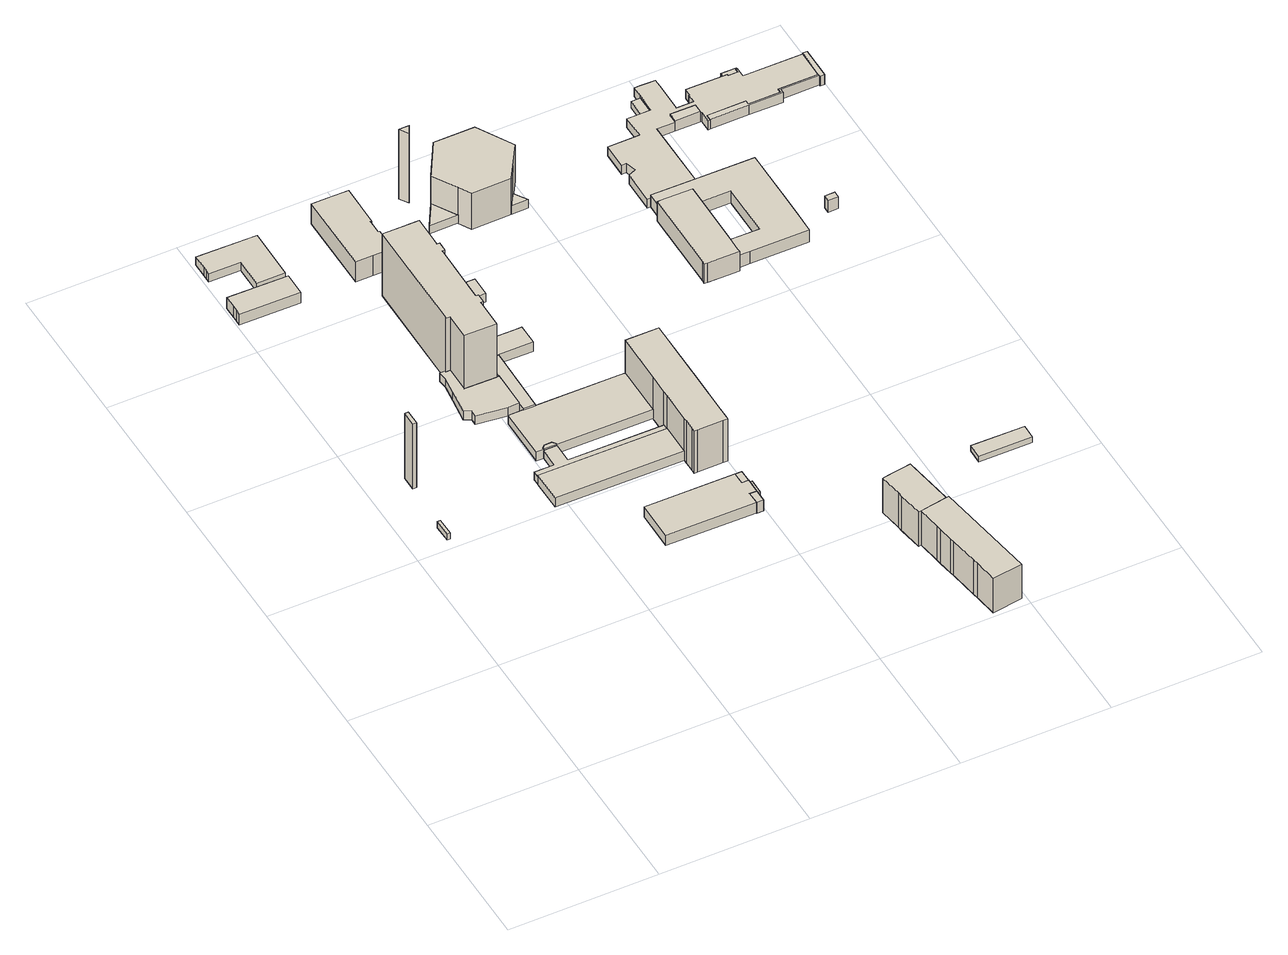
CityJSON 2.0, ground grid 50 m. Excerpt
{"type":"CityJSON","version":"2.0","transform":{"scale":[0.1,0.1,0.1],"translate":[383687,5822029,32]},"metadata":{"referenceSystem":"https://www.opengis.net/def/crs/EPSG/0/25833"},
"CityObjects":{
"building1":{"type":"Building","attributes":{"Gemeindeschluessel":"11000004","BezugspunktDach":"2200","function":"51009_1610","measuredHeight":2.51,"storeysAboveGround":0},"address":[{"country":"Germany","locality":"Berlin"}],"geometry":[{"type":"Solid","lod":"1","boundaries":[[[[0,1,2,3]],[[4,5,6,7]],[[4,7,3,2]],[[5,4,2,1]],[[6,5,1,0]],[[7,6,0,3]]]]}]},
"building2":{"type":"Building","attributes":{"Gemeindeschluessel":"11000004","BezugspunktDach":"2200","function":"51009_1610","measuredHeight":26.26,"storeysAboveGround":0},"address":[{"country":"Germany","locality":"Berlin"}],"geometry":[{"type":"Solid","lod":"1","boundaries":[[[[8,9,10,11]],[[12,13,14,15]],[[12,15,11,10]],[[13,12,10,9]],[[14,13,9,8]],[[15,14,8,11]]]]}]},
"building3":{"type":"Building","attributes":{"Gemeindeschluessel":"11000004","BezugspunktDach":"2200","function":"31001_3044","measuredHeight":4.3,"storeysAboveGround":1},"address":[{"country":"Germany","locality":"Berlin","thoroughfareNumber":"3 (1)","thoroughfareName":"Toeplerstraße"}],"geometry":[{"type":"Solid","lod":"1","boundaries":[[[[16,17,18,19,20,21]],[[22,23,24,25,26,27]],[[22,27,21,20]],[[23,22,20,19]],[[24,23,19,18]],[[25,24,18,17]],[[26,25,17,16]],[[27,26,16,21]]]]}]},
"building4":{"type":"Building","attributes":{"Gemeindeschluessel":"11000004","BezugspunktDach":"2200","function":"31001_3044","measuredHeight":3.33,"storeysAboveGround":1},"address":[{"country":"Germany","locality":"Berlin","thoroughfareNumber":"3","thoroughfareName":"Toeplerstraße"}],"geometry":[{"type":"Solid","lod":"1","boundaries":[[[[28,29,30,31,32,33,34,35]],[[36,37,38,39,40,41,42,43]],[[36,43,35,34]],[[37,36,34,33]],[[38,37,33,32]],[[39,38,32,31]],[[40,39,31,30]],[[41,40,30,29]],[[42,41,29,28]],[[43,42,28,35]]]]}]},
"building5":{"type":"Building","attributes":{"Gemeindeschluessel":"11000004","function":"31001_1120"},"address":[{"country":"Germany","locality":"Berlin","thoroughfareNumber":"21, 23","thoroughfareName":"Halemweg"}],"children":["building5-1","building5-2"]},
"building5-1":{"type":"BuildingPart","attributes":{"BezugspunktDach":"2200","measuredHeight":25.02,"storeysAboveGround":8},"parents":["building5"],"geometry":[{"type":"MultiSurface","lod":"1","boundaries":[[[44,45,46,47,48,49,50,51,52,53,54,55,56,57,58,59,60]],[[61,62,63,64,65,66,67,68,69,70,71,72,73,74,75,76,77]],[[78,79,80,81,61,77,60,59]],[[62,61,59,58]],[[63,62,58,57]],[[64,63,57,56]],[[65,64,56,55]],[[66,65,55,54]],[[67,66,54,53]],[[68,67,53,52]],[[69,68,52,51]],[[70,69,51,50]],[[71,70,50,49]],[[72,71,49,48]],[[73,72,48,47]],[[74,73,47,46]],[[82,83,84,46,45]],[[75,74,85,86,87]],[[88,83,87,89,76,75,45,44]],[[90,79,88,44,60]],[[77,76,91,89,80]],[[81,80,79,78]],[[87,86,85,84,83,82]],[[89,87,83,88]],[[80,89,91,88,79,90]]]}]},
"building5-2":{"type":"BuildingPart","attributes":{"BezugspunktDach":"2200","measuredHeight":3.59,"storeysAboveGround":8},"parents":["building5"],"geometry":[{"type":"MultiSurface","lod":"1","boundaries":[[[92,93,94,95,96,84,83,88,79,78,97,98,99,100]],[[101,102,103,81,80,89,87,86,104,105,106,107,108,109]],[[101,109,100,99]],[[102,101,99,98]],[[103,102,98,97]],[[81,103,97,78]],[[104,86,84,96]],[[105,104,96,95]],[[106,105,95,94]],[[107,106,94,93]],[[108,107,93,92]],[[109,108,92,100]],[[80,81,78,79]],[[89,80,79,88]],[[87,89,110,88,83]],[[87,83,84,86]]]}]},
"building6":{"type":"Building","attributes":{"Gemeindeschluessel":"11000004","BezugspunktDach":"2200","function":"51009_1610","measuredHeight":3.27,"storeysAboveGround":0},"address":[{"country":"Germany","locality":"Berlin"}],"geometry":[{"type":"Solid","lod":"1","boundaries":[[[[111,112,113,114,115,116,117,118]],[[119,120,121,122,123,124,125,126]],[[119,126,118,117]],[[120,119,117,116]],[[121,120,116,115]],[[122,121,115,114]],[[123,122,114,113]],[[124,123,113,112]],[[125,124,112,111]],[[126,125,111,118]]]]}]},
"building7":{"type":"Building","attributes":{"Gemeindeschluessel":"11000004","BezugspunktDach":"2200","function":"31001_3094","measuredHeight":4.18,"storeysAboveGround":1},"address":[{"country":"Germany","locality":"Berlin","thoroughfareNumber":"45","thoroughfareName":"Halemweg"}],"geometry":[{"type":"Solid","lod":"1","boundaries":[[[[127,128,129,130,131,132,133,134]],[[135,136,137,138,139,140,141,142]],[[135,142,134,133]],[[136,135,133,132]],[[137,136,132,131]],[[138,137,131,130]],[[139,138,130,129]],[[140,139,129,128]],[[141,140,128,127]],[[142,141,127,134]]]]}]},
"building8":{"type":"Building","attributes":{"Gemeindeschluessel":"11000004","BezugspunktDach":"2200","function":"51009_1610","measuredHeight":3.64,"storeysAboveGround":0},"address":[{"country":"Germany","locality":"Berlin"}],"geometry":[{"type":"Solid","lod":"1","boundaries":[[[[143,144,145,146,147,148,149,150,151,152,153,154,155,156,157,158,159,160,161,162,163,164]],[[165,166,167,168,169,170,171,172,173,174,175,176,177,178,179,180,181,182,183,184,185,186]],[[165,186,164,163]],[[166,165,163,162]],[[167,166,162,161]],[[168,167,161,160]],[[169,168,160,159]],[[170,169,159,158]],[[171,170,158,157]],[[172,171,157,156]],[[173,172,156,155]],[[174,173,155,154]],[[175,174,154,153]],[[176,175,153,152]],[[177,176,152,151]],[[178,177,151,150]],[[179,178,150,149]],[[180,179,149,148]],[[181,180,148,147]],[[182,181,147,146]],[[183,182,146,145]],[[184,183,145,144]],[[185,184,144,143]],[[186,185,143,164]]]]}]},
"building9":{"type":"Building","attributes":{"Gemeindeschluessel":"11000004","function":"31001_2020"},"address":[{"country":"Germany","locality":"Berlin","thoroughfareNumber":"17, 19","thoroughfareName":"Halemweg"}],"children":["building9-1","building9-2","building9-3","building9-4"]},
"building9-1":{"type":"BuildingPart","attributes":{"BezugspunktDach":"2200","measuredHeight":17.11,"storeysAboveGround":5},"parents":["building9"],"geometry":[{"type":"MultiSurface","lod":"1","boundaries":[[[187,188,189,190,191,192,193,194,195,196,197,198,199,200,201,202]],[[203,204,205,206,207,208,209,210,211,212,213,214,215,216,217,218]],[[203,218,202,201]],[[204,203,201,200]],[[205,204,200,199]],[[219,220,221,222,223,206,205,199,198]],[[207,206,198,197]],[[208,207,197,196]],[[209,208,224,225,226,227,196,195]],[[210,209,195,194]],[[211,210,194,193]],[[212,211,193,192]],[[213,212,192,191]],[[214,213,191,190]],[[215,214,190,189]],[[216,215,189,188]],[[217,216,188,187]],[[218,217,187,202]],[[223,222,221,220,219]],[[227,226,225,224]]]}]},
"building9-2":{"type":"BuildingPart","attributes":{"BezugspunktDach":"2200","measuredHeight":3.69,"storeysAboveGround":5},"parents":["building9"],"geometry":[{"type":"Solid","lod":"1","boundaries":[[[[220,219,228,229]],[[230,222,221,231]],[[230,231,229,228]],[[222,230,228,219]],[[231,221,220,229]],[[221,222,219,220]]]]}]},
"building9-3":{"type":"BuildingPart","attributes":{"BezugspunktDach":"2200","measuredHeight":3.6,"storeysAboveGround":5},"parents":["building9"],"geometry":[{"type":"MultiSurface","lod":"1","boundaries":[[[232,233,234,235,236,237,227,226,238,239,240,241,242]],[[243,244,245,246,225,224,122,247,248,249,250,121,251]],[[243,251,242,241]],[[244,243,241,240]],[[245,244,240,239]],[[246,245,239,238]],[[225,246,238,226]],[[122,224,227,237]],[[247,122,252,253,236]],[[248,247,253,254,235]],[[249,248,254,255,234]],[[250,249,255,256]],[[121,250,233,256,257]],[[251,121,232,242]],[[225,226,227,224]],[[258,237,236,253,252]],[[236,235,254,253]],[[235,234,255,254]],[[256,255,259,234,233]],[[257,256,233,232]]]}]},
"building9-4":{"type":"BuildingPart","attributes":{"BezugspunktDach":"2200","measuredHeight":3.65,"storeysAboveGround":5},"parents":["building9"],"geometry":[{"type":"MultiSurface","lod":"1","boundaries":[[[260,261,262,263,264,265]],[[256,255,254,253,252,257]],[[256,233,232,257,265,264]],[[234,233,256,264,263]],[[266,235,234,255,263,262]],[[253,236,235,254,262,261]],[[237,236,253,261,260]],[[257,252,260,265]],[[257,232,233,256]],[[255,256,233,234]],[[254,255,234,235,266]],[[254,235,236,253]],[[252,253,236,237]]]}]},
"building10":{"type":"Building","attributes":{"Gemeindeschluessel":"11000004","BezugspunktDach":"2200","function":"31001_3044","measuredHeight":9.24,"storeysAboveGround":2},"address":[{"country":"Germany","locality":"Berlin","thoroughfareNumber":"1","thoroughfareName":"Toeplerstraße"}],"geometry":[{"type":"Solid","lod":"1","boundaries":[[[[267,268,269,270,271,272,273,274,275,276]],[[277,278,279,280,281,282,283,284,285,286]],[[277,286,276,275]],[[278,277,275,274]],[[279,278,274,273]],[[280,279,273,272]],[[281,280,272,271]],[[282,281,271,270]],[[283,282,270,269]],[[284,283,269,268]],[[285,284,268,267]],[[286,285,267,276]]]]}]},
"building11":{"type":"Building","attributes":{"Gemeindeschluessel":"11000004","BezugspunktDach":"2200","function":"31001_2054","measuredHeight":3.65,"storeysAboveGround":1},"address":[{"country":"Germany","locality":"Berlin","thoroughfareNumber":"21 (3)","thoroughfareName":"Halemweg"}],"geometry":[{"type":"Solid","lod":"1","boundaries":[[[[287,288,289,290,291]],[[292,293,294,295,296]],[[292,296,291,290]],[[293,292,290,289]],[[294,293,289,288]],[[295,294,288,287]],[[296,295,287,291]]]]}]},
"building12":{"type":"Building","attributes":{"Gemeindeschluessel":"11000004","BezugspunktDach":"2200","function":"51009_1610","measuredHeight":4.28,"storeysAboveGround":0},"address":[{"country":"Germany","locality":"Berlin"}],"geometry":[{"type":"Solid","lod":"1","boundaries":[[[[297,129,128,127]],[[298,299,300,301]],[[298,301,127,128]],[[299,298,128,129]],[[300,299,129,297]],[[301,300,297,127]]]]}]},
"building13":{"type":"Building","attributes":{"Gemeindeschluessel":"11000004","BezugspunktDach":"2200","function":"31001_2054","measuredHeight":3.47,"storeysAboveGround":1},"address":[{"country":"Germany","locality":"Berlin","thoroughfareNumber":"21 (2)","thoroughfareName":"Halemweg"}],"geometry":[{"type":"Solid","lod":"1","boundaries":[[[[302,303,160,159]],[[304,305,306,307]],[[304,307,159,160]],[[305,304,160,303]],[[306,305,303,302]],[[307,306,302,159]]]]}]},
"building14":{"type":"Building","attributes":{"Gemeindeschluessel":"11000004","BezugspunktDach":"2200","function":"51009_1610","measuredHeight":4.05,"storeysAboveGround":0},"address":[{"country":"Germany","locality":"Berlin"}],"geometry":[{"type":"Solid","lod":"1","boundaries":[[[[308,309,310,311]],[[136,312,138,137]],[[136,137,311,310]],[[312,136,310,309]],[[138,312,309,308]],[[137,138,308,311]]]]}]},
"building15":{"type":"Building","attributes":{"Gemeindeschluessel":"11000004","BezugspunktDach":"2200","function":"51009_1610","measuredHeight":3.28,"storeysAboveGround":0},"address":[{"country":"Germany","locality":"Berlin"}],"geometry":[{"type":"Solid","lod":"1","boundaries":[[[[313,314,315,316]],[[138,317,318,139]],[[138,139,316,315]],[[317,138,315,314]],[[318,317,314,313]],[[139,318,313,316]]]]}]},
"building16":{"type":"Building","attributes":{"Gemeindeschluessel":"11000004","BezugspunktDach":"2200","function":"31001_3040","measuredHeight":28.18,"storeysAboveGround":6},"address":[{"country":"Germany","locality":"Berlin","thoroughfareNumber":"25 (1)","thoroughfareName":"Halemweg"}],"geometry":[{"type":"Solid","lod":"1","boundaries":[[[[319,320,321,322,323]],[[324,325,326,327,328]],[[324,328,323,322]],[[325,324,322,321]],[[326,325,321,320]],[[327,326,320,319]],[[328,327,319,323]]]]}]},
"building17":{"type":"Building","attributes":{"Gemeindeschluessel":"11000004","function":"31001_1010"},"address":[{"country":"Germany","locality":"Berlin","thoroughfareNumber":"10, 12, 8","thoroughfareName":"Halemweg"}],"children":["building17-1","building17-2"]},
"building17-1":{"type":"BuildingPart","attributes":{"BezugspunktDach":"2200","measuredHeight":14.31,"storeysAboveGround":4},"parents":["building17"],"geometry":[{"type":"MultiSurface","lod":"1","boundaries":[[[329,330,331,332,333,334,335,336,337,338,339,340]],[[341,342,343,344,345,346,347,348,349,350,351,352]],[[343,342,338,337]],[[344,343,337,336]],[[345,344,336,335]],[[346,345,335,334]],[[347,346,334,333]],[[348,347,333,332]],[[349,348,332,331]],[[350,349,331,330]],[[351,350,330,329]],[[352,351,329,340]],[[341,353,354,339]],[[340,354,353,352]],[[355,342,356,341,339,338]]]}]},
"building17-2":{"type":"BuildingPart","attributes":{"BezugspunktDach":"2200","measuredHeight":14.34,"storeysAboveGround":4},"parents":["building17"],"geometry":[{"type":"MultiSurface","lod":"1","boundaries":[[[357,358,359,340,354,338,360,361,362,363]],[[364,365,366,342,353,352,367,368,369,370]],[[364,370,363,362]],[[365,364,362,361]],[[366,365,361,360]],[[342,366,360,338]],[[339,338,354]],[[371,342,341]],[[354,353,354,340]],[[367,352,340,359]],[[368,367,359,358]],[[369,368,358,357]],[[370,369,357,363]],[[353,371,341,339,354]],[[341,342,338,339]],[[352,353,354,340]]]}]},
"building18":{"type":"Building","attributes":{"name":"Sühne-Christi-Kirche","Gemeindeschluessel":"11000004","function":"31001_3041"},"address":[{"country":"Germany","locality":"Berlin","thoroughfareNumber":"25","thoroughfareName":"Halemweg"}],"children":["building18-1","building18-2","building18-3"]},
"building18-1":{"type":"BuildingPart","attributes":{"BezugspunktDach":"2200","measuredHeight":14.65,"storeysAboveGround":4},"parents":["building18"],"geometry":[{"type":"MultiSurface","lod":"1","boundaries":[[[372,373,374,375,376,377,378,379]],[[380,381,382,383,384,385,386,387]],[[380,387,379,378]],[[381,380,378,377]],[[382,381,377,376]],[[383,382,376,375]],[[384,383,375,374]],[[385,384,374,373]],[[386,385,373,372]],[[388,389,372,379]],[[387,386,390,391]],[[391,390,389,388]]]}]},
"building18-2":{"type":"BuildingPart","attributes":{"BezugspunktDach":"2200","measuredHeight":3.4,"storeysAboveGround":4},"parents":["building18"],"geometry":[{"type":"Solid","lod":"1","boundaries":[[[[392,393,394]],[[383,395,384]],[[395,383,393,392]],[[384,395,392,394]],[[383,384,394,393]]]]}]},
"building18-3":{"type":"BuildingPart","attributes":{"BezugspunktDach":"2200","measuredHeight":3.22,"storeysAboveGround":4},"parents":["building18"],"geometry":[{"type":"Solid","lod":"1","boundaries":[[[[389,388,396]],[[391,390,397]],[[391,397,396,388]],[[397,390,389,396]],[[390,391,388,389]]]]}]},
"building19":{"type":"Building","attributes":{"Gemeindeschluessel":"11000004","BezugspunktDach":"2200","function":"31001_2460","measuredHeight":2.21,"storeysAboveGround":1},"address":[{"country":"Germany","locality":"Berlin","thoroughfareNumber":"8 (1)","thoroughfareName":"Halemweg"}],"geometry":[{"type":"Solid","lod":"1","boundaries":[[[[398,399,400,401]],[[402,403,404,405]],[[402,405,401,400]],[[403,402,400,399]],[[404,403,399,398]],[[405,404,398,401]]]]}]},
"building20":{"type":"Building","attributes":{"Gemeindeschluessel":"11000004","function":"31001_3061"},"address":[{"country":"Germany","locality":"Berlin","thoroughfareNumber":"18","thoroughfareName":"Halemweg"}],"children":["building20-1","building20-2"]},
"building20-1":{"type":"BuildingPart","attributes":{"BezugspunktDach":"2200","measuredHeight":7.85,"storeysAboveGround":2},"parents":["building20"],"geometry":[{"type":"MultiSurface","lod":"1","boundaries":[[[406,407,408,409,410,411,412,413,414,415]],[[416,417,418,419,420,421,422,423,424,425]],[[416,425,415,414]],[[417,416,414,413]],[[418,417,413,412]],[[426,427,419,411,410]],[[421,420,410,409]],[[428,429,409,408]],[[423,422,408,407]],[[424,423,407,406]],[[425,424,406,415]],[[418,430,427,419]],[[420,419,427,426]],[[422,421,429,428]]]}]},
"building20-2":{"type":"BuildingPart","attributes":{"BezugspunktDach":"2200","measuredHeight":4.91,"storeysAboveGround":2},"parents":["building20"],"geometry":[{"type":"Solid","lod":"1","boundaries":[[[[427,426,431,432,429,428,433,434,435,436,437,438,439,430]],[[440,441,442,443,444,445,446,422,421,447,448,420,419,418]],[[440,418,430,439]],[[441,440,439,438]],[[442,441,438,437]],[[443,442,437,436]],[[444,443,436,435]],[[445,444,435,434]],[[446,445,434,433]],[[422,446,433,428]],[[421,422,421,429]],[[447,421,429,432]],[[448,447,432,431]],[[420,448,431,426]],[[418,419,418,430]],[[421,422,428,429]],[[419,420,426,427]],[[427,430,418,419]]]]}]},
"building21":{"type":"Building","attributes":{"Gemeindeschluessel":"11000004","BezugspunktDach":"2200","function":"31001_2463","measuredHeight":2.58,"storeysAboveGround":1},"address":[{"country":"Germany","locality":"Berlin","thoroughfareNumber":"20 (1)","thoroughfareName":"Halemweg"}],"geometry":[{"type":"Solid","lod":"1","boundaries":[[[[449,450,451,452,453]],[[454,455,456,457,458]],[[454,458,453,452]],[[455,454,452,451]],[[456,455,451,450]],[[457,456,450,449]],[[458,457,449,453]]]]}]},
"building22":{"type":"Building","attributes":{"Gemeindeschluessel":"11000004","BezugspunktDach":"2200","function":"51009_1610","measuredHeight":4.14,"storeysAboveGround":0},"address":[{"country":"Germany","locality":"Berlin"}],"geometry":[{"type":"Solid","lod":"1","boundaries":[[[[459,460,461,462]],[[463,464,465,466]],[[463,466,462,461]],[[464,463,461,460]],[[465,464,460,459]],[[466,465,459,462]]]]}]},
"building23":{"type":"Building","attributes":{"Gemeindeschluessel":"11000004","BezugspunktDach":"2200","function":"51009_1610","measuredHeight":4.86,"storeysAboveGround":0},"address":[{"country":"Germany","locality":"Berlin"}],"geometry":[{"type":"Solid","lod":"1","boundaries":[[[[467,468,469,470]],[[471,472,473,474]],[[471,474,470,469]],[[472,471,469,468]],[[473,472,468,467]],[[474,473,467,470]]]]}]},
"building24":{"type":"Building","attributes":{"Gemeindeschluessel":"11000004","function":"31001_3065"},"address":[{"country":"Germany","locality":"Berlin","thoroughfareNumber":"20, 22","thoroughfareName":"Halemweg"}],"children":["building24-1","building24-2"]},
"building24-1":{"type":"BuildingPart","attributes":{"BezugspunktDach":"2200","measuredHeight":3.61,"storeysAboveGround":1},"parents":["building24"],"geometry":[{"type":"Solid","lod":"1","boundaries":[[[[475,476,477,478,479,480,481,482,483,484,485,486,487,488,489,490,491,492,493,494,495,496,497,498,499,500,501,502,503,504,505,506,507,508,509,510,511,512,513,514,515,516,517,518,519]],[[520,521,522,523,524,525,526,458,457,456,527,528,529,530,531,532,533,534,535,536,537,538,539,540,541,542,543,544,545,546,547,548,549,550,551,552,553,465,464,463,466,554,441,440,555]],[[520,555,519,518]],[[521,520,518,517]],[[522,521,517,516]],[[523,522,516,515]],[[524,523,515,514]],[[525,524,514,513]],[[526,525,513,512]],[[458,526,512,511]],[[457,458,511,510]],[[456,457,510,509]],[[527,456,509,508]],[[528,527,508,507]],[[529,528,507,506]],[[530,529,506,505]],[[531,530,505,504]],[[532,531,504,503]],[[533,532,503,502]],[[534,533,502,501]],[[535,534,501,500]],[[536,535,500,499]],[[537,536,499,498]],[[538,537,498,497]],[[539,538,497,496]],[[540,539,496,495]],[[541,540,495,494]],[[542,541,494,493]],[[543,542,493,492]],[[544,543,492,491]],[[545,544,491,556,557,490]],[[546,545,490,489]],[[547,546,489,488]],[[548,547,488,487]],[[549,548,487,486]],[[550,549,486,485]],[[551,550,485,484]],[[552,551,484,483]],[[553,552,483,482]],[[465,553,482,481]],[[464,465,481,480]],[[463,464,480,479]],[[466,463,479,478]],[[554,466,478,477]],[[441,554,477,476]],[[440,441,476,475]],[[555,440,475,519]],[[490,557,556,491]]]]}]},
"building24-2":{"type":"BuildingPart","attributes":{"BezugspunktDach":"2200","measuredHeight":3.9,"storeysAboveGround":1},"parents":["building24"],"geometry":[{"type":"MultiSurface","lod":"1","boundaries":[[[558,559,560,561,562,563]],[[564,557,556,565,566,567]],[[564,567,563,562]],[[557,564,562,561]],[[491,490,561,560]],[[565,556,560,559]],[[566,565,559,558]],[[567,566,558,563]],[[556,557,490,491]]]}]},
"building25":{"type":"Building","attributes":{"Gemeindeschluessel":"11000004","BezugspunktDach":"2200","function":"51009_1610","measuredHeight":3.98,"storeysAboveGround":0},"address":[{"country":"Germany","locality":"Berlin"}],"geometry":[{"type":"Solid","lod":"1","boundaries":[[[[568,569,570,562,561,571,572,573,574,575,576]],[[550,549,548,547,546,545,577,578,579,580,551]],[[550,551,576,575]],[[549,550,575,574]],[[548,549,574,573]],[[547,548,573,572]],[[546,547,572,571]],[[545,546,571,561]],[[577,545,561,562]],[[578,577,562,570]],[[579,578,570,569]],[[580,579,569,568]],[[551,580,568,576]]]]}]},
"building26":{"type":"Building","attributes":{"Gemeindeschluessel":"11000004","BezugspunktDach":"2200","function":"51009_1610","measuredHeight":3.2,"storeysAboveGround":0},"address":[{"country":"Germany","locality":"Berlin"}],"geometry":[{"type":"Solid","lod":"1","boundaries":[[[[581,582,583,584,585,586,587,588]],[[589,590,591,592,593,594,595,596]],[[589,596,588,587]],[[590,589,587,586]],[[591,590,586,585]],[[592,591,585,584]],[[593,592,584,583]],[[594,593,583,582]],[[595,594,582,581]],[[596,595,581,588]]]]}]}
},
"vertices":[
[114,1030,38],[124,1030,38],[123,1090,38],[113,1090,38],[123,1090,13],[124,1030,13],[114,1030,13],[113,1090,13],
[127,1268,276],[139,1268,276],[139,1319,276],[127,1319,276],[139,1319,13],[139,1268,13],[127,1268,13],[127,1319,13],
[211,2123,48],[212,2203,48],[9,2206,48],[9,2163,48],[9,2144,48],[8,2126,48],[9,2144,5],[9,2163,5],[9,2206,5],[212,2203,5],[211,2123,5],[8,2126,5],
[116,2319,47],[115,2219,47],[210,2218,47],[212,2398,47],[11,2401,47],[11,2350,47],[11,2333,47],[11,2320,47],[11,2333,14],[11,2350,14],[11,2401,14],[212,2398,14],[210,2218,14],[115,2219,14],[116,2319,14],[11,2320,14],
[439,1621,271],[438,1533,271],[545,1531,271],[546,1633,271],[555,1633,271],[555,1665,271],[546,1665,271],[549,1878,271],[558,1878,271],[558,1912,271],[549,1912,271],[551,2024,271],[517,2024,271],[506,2024,271],[429,2025,271],[425,1625,271],[424,1621,271],[425,1625,20],[429,2025,20],[506,2024,20],[517,2024,20],[551,2024,20],[549,1912,20],[558,1912,20],[558,1878,20],[549,1878,20],[546,1665,20],[555,1665,20],[555,1633,20],[546,1633,20],[545,1531,20],[438,1533,20],[439,1621,20],[424,1621,20],[425,1625,56],[424,1621,56],[424,1621,21],[425,1625,21],[438,1533,28],[438,1533,56],[545,1531,56],[545,1531,28],[545,1531,21],[438,1533,21],[439,1621,56],[439,1621,21],[424,1621,45],[439,1621,49],
[413,1438,56],[413,1416,56],[514,1403,56],[552,1403,56],[553,1531,56],[406,1625,56],[410,1597,56],[402,1536,56],[390,1450,56],[402,1536,21],[410,1597,21],[406,1625,21],[553,1531,21],[552,1403,21],[514,1403,21],[413,1416,21],[413,1438,21],[390,1450,21],[439,1621,46],
[886,1111,46],[886,1131,46],[569,1134,46],[569,1202,46],[525,1202,46],[524,1134,46],[458,1134,46],[458,1114,46],[458,1134,14],[524,1134,14],[525,1202,14],[569,1202,14],[569,1134,14],[886,1131,14],[886,1111,14],[458,1114,14],
[967,707,54],[967,751,54],[990,750,54],[991,802,54],[968,802,54],[968,844,54],[669,846,54],[668,710,54],[669,846,12],[968,844,12],[968,802,12],[991,802,12],[990,750,12],[967,751,12],[967,707,12],[668,710,12],
[517,2024,55],[517,2029,55],[559,2028,55],[558,1912,55],[558,1878,55],[555,1665,55],[555,1633,55],[553,1531,55],[552,1403,55],[552,1378,55],[590,1377,55],[594,1612,55],[591,1612,55],[591,1684,55],[595,1684,55],[597,1861,55],[591,1861,55],[592,1929,55],[598,1929,55],[600,2041,55],[507,2042,55],[506,2024,55],[507,2042,18],[600,2041,18],[598,1929,18],[592,1929,18],[591,1861,18],[597,1861,18],[595,1684,18],[591,1684,18],[591,1612,18],[594,1612,18],[590,1377,18],[552,1378,18],[552,1403,18],[553,1531,18],[555,1633,18],[555,1665,18],[558,1878,18],[558,1912,18],[559,2028,18],[517,2029,18],[517,2024,18],[506,2024,18],
[896,941,183],[981,941,183],[996,941,183],[996,954,183],[996,1001,183],[997,1118,183],[998,1282,183],[999,1375,183],[888,1375,183],[887,1200,183],[886,1131,183],[886,1111,183],[885,1002,183],[885,989,183],[885,954,183],[885,941,183],[885,954,12],[885,989,12],[885,1002,12],[886,1111,12],[886,1131,12],[887,1200,12],[888,1375,12],[999,1375,12],[998,1282,12],[997,1118,12],[996,1001,12],[996,954,12],[996,941,12],[981,941,12],[896,941,12],[885,941,12],[886,1111,50],[885,1002,50],[885,1002,13],[886,1111,13],[886,1111,39],[887,1200,14],[888,1375,14],[888,1375,50],[887,1200,50],
[458,1114,50],[458,1005,50],[458,1114,13],[458,1005,13],
[525,1202,50],[525,1207,50],[535,1217,50],[560,1217,50],[569,1207,50],[569,1202,50],[869,1376,50],[590,1377,50],[552,1378,50],[502,1378,50],[501,1203,50],[502,1378,14],[552,1378,14],[590,1377,14],[869,1376,14],[569,1207,14],[560,1217,14],[535,1217,14],[525,1207,14],[501,1203,14],[569,1202,15],[569,1207,15],[560,1217,15],[535,1217,15],[525,1207,15],[525,1202,15],[569,1202,41],[535,1217,37],
[569,1202,51],[569,1207,51],[560,1217,51],[535,1217,51],[525,1207,51],[525,1202,51],[560,1217,41],
[452,2124,89],[516,2124,89],[516,2206,89],[511,2206,89],[511,2255,89],[516,2254,89],[517,2401,89],[453,2402,89],[394,2402,89],[393,2124,89],[394,2402,8],[453,2402,8],[517,2401,8],[516,2254,8],[511,2255,8],[511,2206,8],[516,2206,8],[516,2124,8],[452,2124,8],[393,2124,8],
[709,1611,56],[709,1683,56],[683,1683,56],[591,1684,56],[591,1612,56],[591,1684,19],[683,1683,19],[709,1683,19],[709,1611,19],[591,1612,19],
[990,707,54],[967,751,11],[990,750,11],[990,707,11],[967,707,11],
[683,1860,55],[684,1928,55],[592,1929,20],[684,1928,20],[683,1860,20],[591,1861,20],
[991,802,53],[991,844,53],[968,844,53],[968,802,53],[991,844,12],
[1002,750,45],[1003,802,45],[991,802,45],[990,750,45],[1003,802,12],[1002,750,12],
[686,2341,295],[702,2370,295],[697,2370,295],[678,2370,295],[666,2370,295],[678,2370,13],[697,2370,13],[702,2370,13],[686,2341,13],[666,2370,13],
[1341,284,149],[1343,266,149],[1350,218,149],[1353,204,149],[1367,106,149],[1370,88,149],[1381,10,149],[1483,25,149],[1430,379,149],[1420,378,149],[1380,371,149],[1329,363,149],[1380,371,10],[1420,378,10],[1430,379,10],[1483,25,10],[1381,10,10],[1370,88,10],[1367,106,10],[1353,204,10],[1350,218,10],[1343,266,10],[1341,284,10],[1329,363,10],[1370,370,10],[1370,370,149],[1420,378,74],[1383,372,10],
[1306,460,149],[1308,443,149],[1320,361,149],[1394,552,149],[1371,549,149],[1316,541,149],[1294,537,149],[1316,541,10],[1371,549,10],[1394,552,10],[1320,361,10],[1308,443,10],[1306,460,10],[1294,537,10],[1376,370,10],
[772,2198,158],[795,2157,158],[927,2158,158],[956,2203,158],[1004,2278,158],[935,2400,158],[797,2400,158],[725,2279,158],[797,2400,12],[935,2400,12],[1004,2278,12],[956,2203,12],[927,2158,12],[795,2157,12],[772,2198,12],[725,2279,12],[725,2279,46],[772,2198,46],[772,2198,14],[725,2279,14],
[984,2159,46],[956,2203,46],[927,2158,46],[984,2159,12],
[676,2197,46],[676,2197,14],
[1819,590,35],[1820,641,35],[1643,643,35],[1642,592,35],[1643,643,13],[1820,641,13],[1819,590,13],[1642,592,13],
[1299,1636,91],[1404,1633,91],[1404,1647,91],[1405,1720,91],[1407,1901,91],[1407,1932,91],[1301,1933,91],[1291,1933,91],[1289,1648,91],[1289,1636,91],[1289,1648,12],[1291,1933,12],[1301,1933,12],[1407,1932,12],[1407,1901,12],[1405,1720,12],[1404,1647,12],[1404,1633,12],[1299,1636,12],[1289,1636,12],[1407,1901,61],[1407,1932,61],[1404,1647,61],[1405,1720,61],[1301,1933,61],
[1517,1900,61],[1515,1718,61],[1446,1647,61],[1642,1646,61],[1643,1731,61],[1644,1820,61],[1645,1991,61],[1454,1993,61],[1302,1995,61],[1302,1995,12],[1454,1993,12],[1645,1991,12],[1644,1820,12],[1643,1731,12],[1642,1646,12],[1446,1647,12],[1515,1718,12],[1517,1900,12],
[1478,2324,38],[1478,2392,38],[1454,2392,38],[1448,2392,38],[1447,2324,38],[1448,2392,12],[1454,2392,12],[1478,2392,12],[1478,2324,12],[1447,2324,12],
[1599,2244,54],[1599,2275,54],[1516,2276,54],[1516,2244,54],[1516,2276,12],[1599,2275,12],[1599,2244,12],[1516,2244,12],
[1783,1730,61],[1783,1752,61],[1749,1752,61],[1749,1730,61],[1749,1752,13],[1783,1752,13],[1783,1730,13],[1749,1730,13],
[1302,1995,48],[1454,1993,48],[1454,2244,48],[1516,2244,48],[1516,2276,48],[1599,2275,48],[1599,2244,48],[1603,2244,48],[1603,2204,48],[1610,2204,48],[1610,2223,48],[1739,2223,48],[1739,2209,48],[1846,2209,48],[1846,2223,48],[1979,2223,48],[1980,2324,48],[1783,2325,48],[1783,2359,48],[1778,2359,48],[1778,2346,48],[1745,2346,48],[1745,2351,48],[1732,2351,48],[1608,2352,48],[1608,2326,48],[1604,2326,48],[1604,2296,48],[1547,2296,48],[1548,2399,48],[1548,2428,48],[1527,2428,48],[1499,2429,48],[1479,2429,48],[1478,2392,48],[1478,2324,48],[1447,2324,48],[1398,2324,48],[1398,2245,48],[1293,2245,48],[1292,2157,48],[1307,2157,48],[1317,2121,48],[1292,2111,48],[1291,1995,48],[1292,2111,12],[1317,2121,12],[1307,2157,12],[1292,2157,12],[1293,2245,12],[1398,2245,12],[1398,2324,12],[1479,2429,12],[1499,2429,12],[1527,2428,12],[1548,2428,12],[1548,2399,12],[1547,2296,12],[1604,2296,12],[1604,2326,12],[1608,2326,12],[1608,2352,12],[1732,2351,12],[1745,2351,12],[1745,2346,12],[1778,2346,12],[1778,2359,12],[1783,2359,12],[1783,2325,12],[1980,2324,12],[1979,2223,12],[1846,2223,12],[1846,2209,12],[1739,2209,12],[1739,2223,12],[1610,2223,12],[1610,2204,12],[1603,2204,12],[1603,2244,12],[1454,2244,12],[1291,1995,12],[1980,2324,13],[1979,2223,13],
[1994,2213,52],[1995,2324,52],[1980,2324,52],[1979,2223,52],[1979,2218,52],[1979,2213,52],[1979,2218,13],[1995,2324,13],[1994,2213,13],[1979,2213,13],
[1740,2204,52],[1852,2203,52],[1852,2218,52],[1846,2223,52],[1846,2209,52],[1739,2209,52],[1739,2223,52],[1610,2223,52],[1610,2204,52],[1979,2218,12],[1852,2218,12],[1852,2203,12],[1740,2204,12],
[1745,2351,45],[1745,2346,45],[1778,2346,45],[1778,2359,45],[1783,2359,45],[1783,2366,45],[1732,2366,45],[1732,2351,45],[1732,2366,13],[1783,2366,13],[1783,2359,13],[1778,2359,13],[1778,2346,13],[1745,2346,13],[1745,2351,13],[1732,2351,13]
]}
